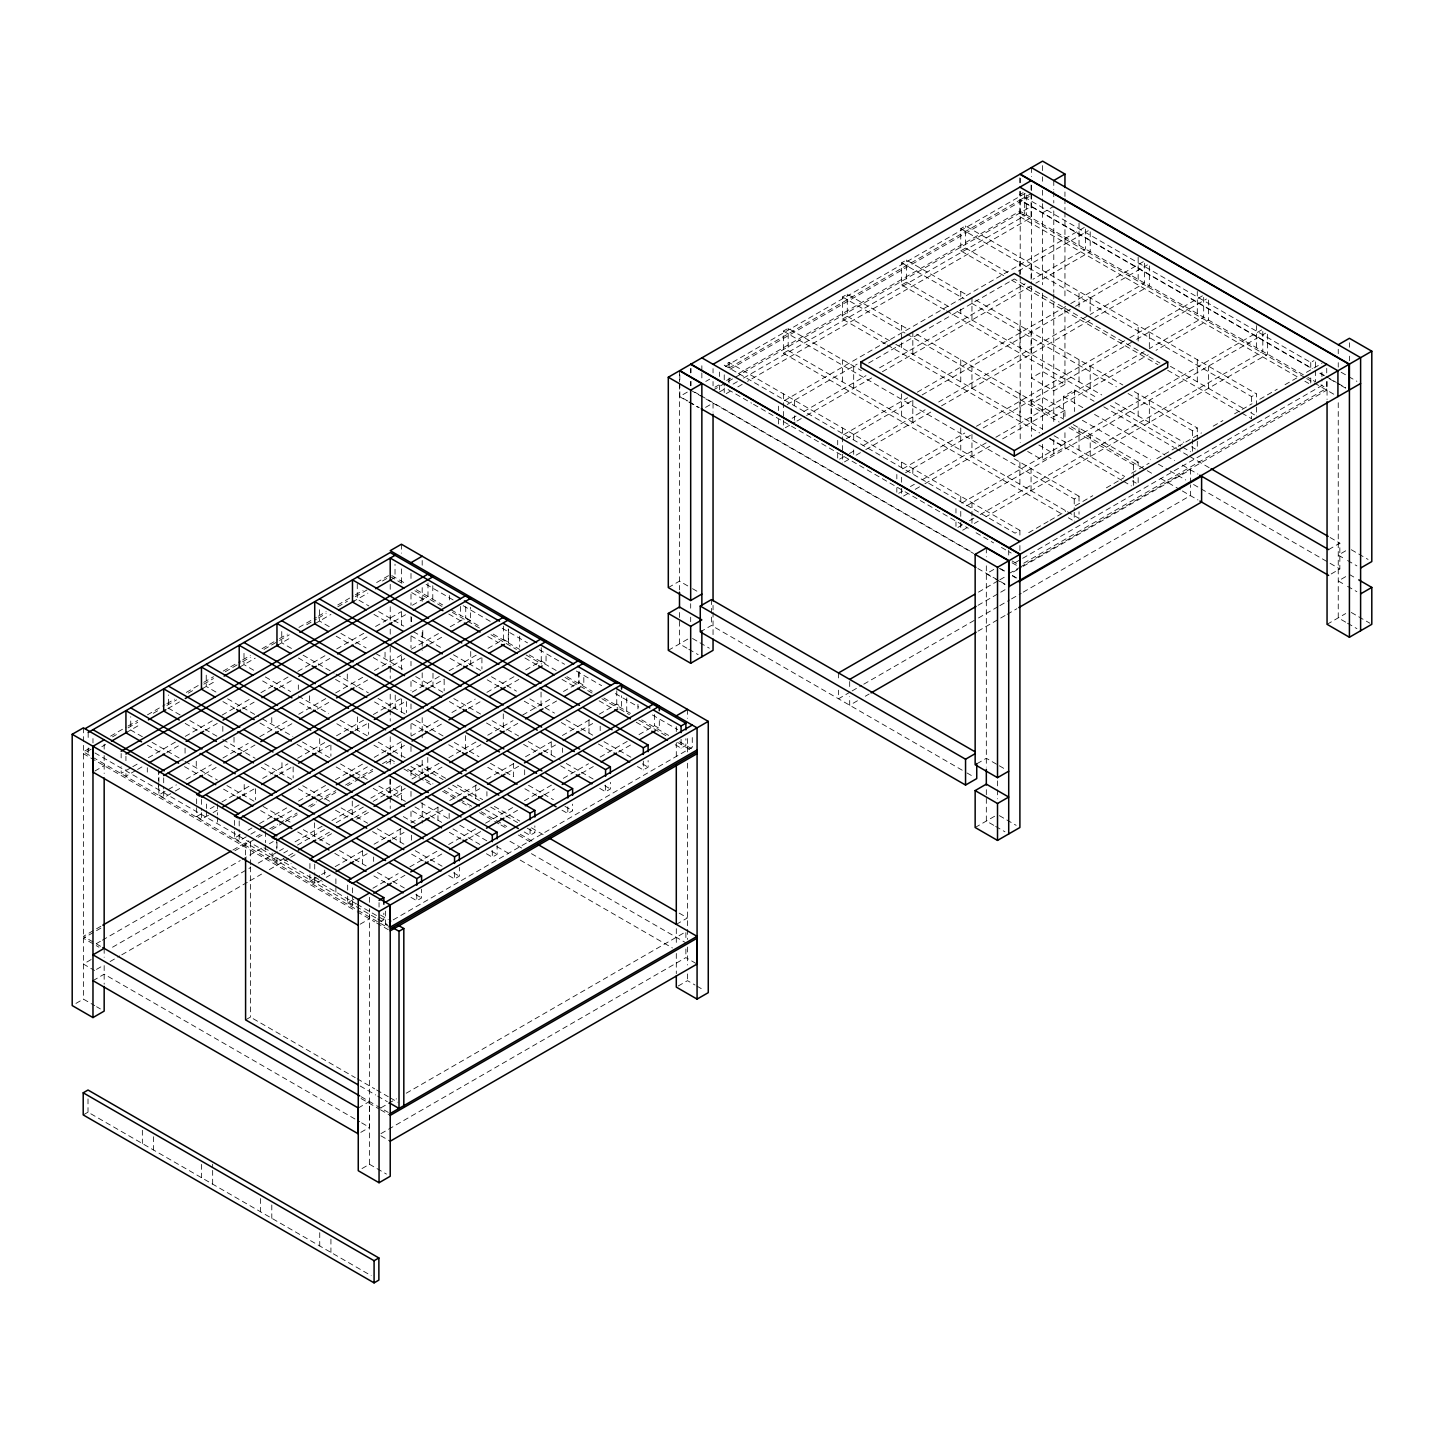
<?xml version="1.0" encoding="UTF-8"?>
<svg xmlns="http://www.w3.org/2000/svg" width="1444" height="1444" viewBox="0 0 1444 1444"><rect width="100%" height="100%" fill="white"/><g stroke="black" fill="none" stroke-linecap="round" stroke-linejoin="round"><path stroke-width="0.75" stroke-dasharray="5 3.75" d="M212.665 1184.134L212.665 1164.207M357.264 583.737L357.264 599.242L368.906 605.975M361.993 1168.575L369.447 1164.261L369.447 908.691M701.856 370.765L701.856 362.155M1060.564 513.27L783.37 353.238L783.37 331.091L788.171 328.329L861.364 370.585M783.37 353.238L788.171 350.477L788.171 328.329M842.502 381.848L842.502 359.7M885.443 343.889L842.502 319.106L842.502 296.959L847.285 294.179L909.088 329.864M842.502 319.106L847.285 316.326L847.285 294.179M853.693 388.292L853.693 366.162M901.634 415.98L901.634 393.833M901.634 347.697L901.634 325.55M944.575 309.756L901.634 284.955L901.634 262.808L906.417 260.046L968.22 295.731M901.634 284.955L906.417 282.194L906.417 260.046M912.825 422.442L912.825 400.295M912.825 354.159L912.825 332.012M960.765 450.113L960.765 427.965M960.765 381.848L960.765 359.7M1003.706 275.623L960.765 250.823L960.765 228.675L965.549 225.914L1256.406 393.833L1256.406 404.916M960.765 250.823L965.549 248.061L965.549 225.914M971.956 456.575L971.956 434.427M971.956 388.292L971.956 366.162M971.956 320.026L971.956 297.879M1019.897 484.263L1019.897 462.116M1019.897 415.98L1019.897 393.833M1019.897 347.697L1019.897 325.55M1019.897 274.992L1019.897 257.285M1297.091 376.722L1019.897 216.69L1019.897 191.456M1019.897 182.846L1019.897 174.237M1024.68 193.983L1024.68 213.911L1019.897 216.69M1031.07 490.707L1031.07 468.578M1031.07 422.442L1031.07 400.295M1031.07 354.159L1031.07 332.012M1031.07 279.233L1031.07 263.747M1031.07 184.994L1031.07 217.611L747.541 381.306M1079.029 450.113L1079.029 427.965M1079.029 381.848L1079.029 359.7M1079.029 306.922L1079.029 291.417M1079.029 245.281L1079.029 223.134M1085.419 229.036L1085.419 248.982L1032.983 279.252M1090.202 456.575L1090.202 434.427M1090.202 388.292L1090.202 366.162M1090.202 231.816L1090.202 251.743L1035.835 283.132M1138.161 415.98L1138.161 393.833M1138.161 341.055L1138.161 325.55M1138.161 279.432L1138.161 257.285M1144.551 263.187L1144.551 283.114L1090.166 314.503M1149.334 422.442L1149.334 400.295M1149.334 347.517L1149.334 332.012M1149.334 265.949L1149.334 285.876L1094.967 317.283M1197.293 381.848L1197.293 359.7M1197.293 313.565L1197.293 291.417M1203.682 297.32L1203.682 317.247L1149.298 348.654M1208.466 388.292L1208.466 366.162M1208.466 300.099L1208.466 320.026L1156.03 350.296M1256.406 347.697L1256.406 325.55M1262.814 331.47L1262.814 351.397L979.267 515.093M1267.597 334.232L1267.597 354.159L985.999 516.735M1315.538 361.902L1315.538 381.848L1307.867 377.407M1020.403 567.005L1326.729 390.151L1326.729 388.292L1320.899 384.934M1019.897 530.381L729.039 362.462L724.238 365.224L1015.096 533.161L1019.897 530.381L1019.897 537.042M1023.092 192.684L1019.897 194.543L1310.755 362.462L1313.95 360.621M725.267 366.487L1026.287 192.684L1026.287 214.831L742.739 378.527M687.272 392.118L679.492 396.595L686.947 400.909M705.773 381.433L709.672 379.176M729.184 367.913L1019.897 200.066L1312.036 368.743M1031.395 193.424L1020.204 199.886L1312.416 368.599M730.068 369.249L1029.139 196.583M89.221 748.461L83.391 751.837L378.581 922.265M110.574 736.133L126.115 727.162M128.047 726.043L137.758 720.43M147.469 714.834L164.959 704.744M166.89 703.625L174.67 699.131M186.312 692.398L201.853 683.445M203.785 682.308L213.495 676.713M223.206 671.099L240.697 661.009M242.628 659.89L250.408 655.414M262.05 648.681L277.591 639.71M279.54 638.591L287.302 634.096M298.944 627.382L316.435 617.292M318.366 616.155L326.145 611.678M337.788 604.946L353.329 595.975M355.278 594.856L363.04 590.379M376.631 582.528L390.223 574.676L404.717 583.051M714.997 387.173L718.877 384.934M726.639 380.458L730.538 378.202M738.299 373.725L1019.897 211.149L1305.954 376.306M91.153 749.183L83.391 753.678L355.802 910.947M112.524 736.855L116.404 734.617M128.047 727.884L137.758 722.289M153.299 713.318L159.129 709.943M166.89 705.466L176.601 699.853M188.261 693.138L194.092 689.763M203.785 684.167L213.495 678.554M225.156 671.821L240.697 662.85M242.628 661.731L250.408 657.255M263.999 649.403L277.591 641.551M279.54 640.432L289.251 634.818M306.724 624.729L316.435 619.133M318.366 618.014L326.145 613.519M337.788 606.805L347.499 601.191M355.278 596.697L366.92 589.982M382.461 581.011L388.292 577.654M713.047 390.151L1031.07 206.528M101.784 746.747L105.665 744.508M125.935 732.794L140.609 724.328M167.811 708.625L179.453 701.91M201.456 689.203L216.347 680.593M239.199 667.399L255.191 658.175M276.959 645.612L292.103 636.876M314.72 623.808L330.929 614.44M352.48 602.022L367.841 593.141M390.223 580.217L395.024 577.438L395.024 564.153M719.437 391.992L725.267 388.635M733.029 384.14L740.808 379.664M726.188 393.634L730.068 391.396M737.83 386.902L745.591 382.425M705.593 407.37L713.047 403.057L713.047 412.045M1042.586 212.81L1053.777 206.348L1053.777 292.41M94.835 771.06L104.167 765.663M130.844 767.793L121.152 773.406L121.152 766.764M132.794 766.674L138.624 763.316M148.335 757.703L175.518 741.999M185.229 736.404L212.412 720.7M222.123 715.087L251.256 698.282M260.967 692.669L288.15 676.965M297.861 671.37L325.062 655.666M336.705 648.952L363.888 633.248M375.548 626.515L400.8 611.949M412.442 605.216L427.984 596.246L427.984 582.961M135.646 770.554L125.935 776.168L125.935 769.526M137.595 769.435L143.407 766.078M166.728 752.613L178.37 745.898M205.553 730.195L217.214 723.462M242.466 708.896L254.108 702.163M279.36 687.597L292.952 679.745M318.203 665.161L329.846 658.446M355.098 643.862L368.689 636.01M393.941 621.443L405.583 614.711M784.399 400.62L1085.419 226.834M787.251 404.5L857.158 364.141M1018.363 271.093L1088.271 230.715M868.638 363.058L1014.302 278.963L1159.947 363.058M792.16 418.273L796.059 416.034M803.821 411.558L865.967 375.675M879.558 367.823L1025.204 283.728M785.301 427.767L795.012 422.171M796.962 421.052L804.723 416.558M806.673 415.439L872.699 377.317M882.41 371.722L1033.886 284.251M158.894 788.316L158.894 794.958L176.385 784.868M186.095 779.273L211.329 764.688M222.99 757.974L248.224 743.389M259.884 736.657L289.017 719.852M298.727 714.238L325.911 698.535M335.622 692.939L362.805 677.236M374.465 670.503L401.649 654.818M411.359 649.204L438.543 633.519M450.203 626.786L465.744 617.815L470.527 620.577L470.527 607.292M158.894 794.958L163.695 797.738L173.406 792.124M175.338 791.005L181.168 787.648M204.47 774.183L216.131 767.468M243.314 751.764L254.974 745.032M280.208 730.465L291.868 723.733M317.12 709.166L328.763 702.434M355.946 686.73L367.606 679.998M392.858 665.431L406.45 657.58M429.752 644.132L443.344 636.281M466.647 622.815L470.527 620.577M843.531 434.752L907.626 397.75M917.319 392.154L1068.813 304.702M1070.744 303.583L1144.551 260.967M846.383 438.651L912.409 400.529M922.12 394.916L1073.596 307.464M1075.545 306.345L1147.402 264.866M196.655 807.683L196.655 816.528L202.485 813.171M210.246 808.694L214.127 806.438M221.907 801.962L251.039 785.139M262.682 778.406L287.934 763.84M297.644 758.226L326.777 741.404M336.488 735.808L363.671 720.105M373.382 714.509L400.566 698.806M412.226 692.073L439.409 676.388M449.12 670.774L476.303 655.071M487.964 648.356L503.487 639.385L508.288 642.147L508.288 628.862M196.655 816.528L201.456 819.308L211.167 813.694M213.098 812.575L218.928 809.218M242.231 795.752L253.891 789.038M279.125 774.453L292.717 766.602M317.969 752.035L329.629 745.303M354.863 730.718L366.523 724.004M391.775 709.419L405.367 701.567M428.669 688.12L444.21 679.149M469.444 664.565L481.105 657.85M839.65 459.138L847.411 454.661M849.361 453.542L855.191 450.185M862.952 445.691L925.099 409.807M938.69 401.955L1088.235 315.622M844.433 461.918L848.332 459.679M856.093 455.185L863.855 450.708M865.804 449.589L931.831 411.468M941.542 405.854L1093.018 318.402M234.415 831.455L234.415 838.098L240.227 834.74M248.007 830.246L251.888 828.008M259.649 823.531L288.782 806.709M298.493 801.095L325.694 785.41M335.387 779.796L362.588 764.093M374.231 757.378L401.432 741.674M411.143 736.079L438.326 720.375M451.918 712.524L475.22 699.077M486.881 692.344L514.064 676.64M525.706 669.926L541.247 660.955L546.049 663.717L546.049 652.652M668.301 587.6L679.492 581.138L690.683 587.6M234.415 838.098L239.199 840.877L248.91 835.264M250.859 834.145L256.689 830.787M279.992 817.322L291.634 810.589M316.886 796.023L328.546 789.29M355.729 773.605L367.372 766.872M392.624 752.288L406.215 744.436M429.518 730.989L443.109 723.137M468.361 708.571L480.022 701.838M507.205 686.135L518.865 679.42M100.863 926.272L83.391 936.362L100.863 946.452M232.917 850.029L248.801 840.877M256.22 836.581L260.119 834.343M269.829 828.73L277.591 824.253M279.54 823.134L297.013 813.026M308.655 806.312L316.435 801.817M318.366 800.698L335.856 790.608M345.567 785.013L353.329 780.518M355.278 779.399L372.751 769.309M382.461 763.696L390.223 759.219L396.053 762.576M100.863 928.131L83.391 938.221L98.932 947.192M234.867 850.751L256.22 838.423M258.169 837.303L262.05 835.065M271.761 829.452L283.421 822.737M285.352 821.6L298.944 813.766M310.604 807.034L316.435 803.676M324.196 799.182L335.856 792.449M347.499 785.735L359.159 779.002M361.09 777.883L372.751 771.15M386.342 763.298L390.223 761.06L394.104 763.298M902.662 468.903L964.809 433.019M976.451 426.287L1127.944 338.835M1129.876 337.715L1203.682 295.118M905.514 472.784L971.541 434.662M983.202 427.929L1134.677 340.477M1136.609 339.358L1206.534 298.998M96.513 943.546L100.394 941.308M102.344 940.188L240.227 860.588M242.177 859.469L261.581 848.242M269.36 843.765L273.241 841.527M1064.95 384.429L1053.777 390.891L1031.395 377.967L1042.586 371.505L1064.95 384.429L1064.95 301.615M410.998 771.204L422.19 764.76L445.6 778.262M1063.362 417.948L1063.362 396.414L1074.553 389.97L1094.047 401.215M91.153 959.556L83.391 964.051L94.582 970.512M112.524 947.228L250.408 867.627M258.169 863.133L277.591 851.924M279.54 850.805L283.421 848.567M295.063 841.834L322.265 826.13M331.976 820.535L359.159 804.831M370.801 798.117L390.223 786.89L401.414 793.352L395.584 796.727M898.782 493.288L902.662 491.05M910.424 486.556L914.323 484.318M922.084 479.823L986.162 442.839M995.873 437.225L1147.366 349.773M272.158 853.025L272.158 859.667L276.057 857.429M283.818 852.935L287.699 850.697M297.41 845.101L324.593 829.397M336.253 822.665L363.437 806.979M373.148 801.366L400.349 785.662M411.991 778.948L439.175 763.244M448.885 757.631L476.087 741.945M487.729 735.213L512.981 720.646M522.692 715.033L551.825 698.21M563.467 691.477L579.008 682.525L583.809 685.286L583.809 674.204M903.565 496.05L907.464 493.812M915.225 489.317L922.987 484.841M924.936 483.722L990.963 445.6M1002.623 438.868L1148.269 354.773M272.158 859.667L276.959 862.429L286.67 856.833M288.62 855.714L294.432 852.339M317.752 838.892L329.394 832.159M354.646 817.593L366.289 810.86M393.49 795.157L405.132 788.442M430.384 773.858L442.026 767.125M469.228 751.44L480.87 744.707M506.122 730.141L517.764 723.408M544.966 707.704L556.608 700.99M96.513 969.393L102.344 966.018M110.105 961.542L119.816 955.928M121.765 954.809L247.989 881.923M249.938 880.804L261.581 874.089M269.36 869.595L288.782 858.386M290.713 857.267L296.543 853.909M319.846 840.444L331.506 833.711M356.74 819.145L368.4 812.412M1064.95 410.258L1053.777 416.72L1031.395 403.797L1042.586 397.353L1064.95 410.258L1064.95 416.774M92.976 980.656L104.167 974.195L359.7 1121.735M668.301 650.341L690.683 637.418M700.268 631.894L711.459 625.433L965.043 771.836M75.936 1003.418L83.391 999.104L94.726 1005.656M961.794 503.035L1262.814 329.25M309.918 874.595L309.918 881.237L319.629 875.624M321.579 874.504L325.46 872.266M335.17 866.653L362.354 850.967M374.014 844.235L401.197 828.531M410.908 822.936L438.092 807.232M449.752 800.499L476.935 784.814M486.646 779.2L513.829 763.515M525.49 756.782L550.742 742.198M562.384 735.483L589.567 719.78M599.278 714.166L616.768 704.076L621.552 706.856L621.552 695.773M1027.677 451.467L1042.586 460.094L1064.95 447.171L1064.95 429.807M966.596 505.797L1265.666 333.131M309.918 881.237L314.72 883.999L324.431 878.403M326.362 877.284L330.261 875.028M355.495 860.462L367.155 853.729M392.389 839.163L404.049 832.43M431.233 816.726L442.893 810.012M468.145 795.427L479.787 788.695M506.97 773.009L518.631 766.277M543.883 751.692L555.525 744.978M580.777 730.393L594.368 722.542M957.913 527.421L961.794 525.183M969.556 520.688L977.335 516.212M962.697 530.201L966.596 527.944M974.357 523.468L978.238 521.23M347.679 896.164L347.679 902.807L355.441 898.312M372.931 888.222L398.165 873.656M409.825 866.923L438.958 850.101M448.669 844.505L475.852 828.802M485.563 823.188L514.696 806.384M524.407 800.77L551.59 785.067M563.25 778.352L588.484 763.768M600.144 757.053L627.328 741.35M638.988 734.617L654.511 725.646L659.312 728.426L659.312 717.343M347.679 902.807L352.48 905.568L356.361 903.33M393.255 882.031L404.916 875.299M430.15 860.714L441.81 854M468.993 838.296L480.653 831.563M505.887 816.997L517.548 810.264M544.731 794.579L554.442 788.966M581.625 773.262L593.285 766.547M618.537 751.963L632.129 744.111M783.37 331.091L1074.228 499.01L1079.029 496.249L1079.029 502.891M1068.939 427.695L1133.36 464.878L1138.161 462.116L1138.161 468.758M1128.071 393.544L1192.491 430.745L1197.293 427.965L1197.293 439.048M960.765 228.675L1251.623 396.595L1256.406 393.833M1028.688 532.692L1048.109 521.483M1050.059 520.363L1065.582 511.393M1075.293 505.779L1092.783 495.689M1106.375 487.837L1123.847 477.747M1131.627 473.271L1149.099 463.181M1156.861 458.687L1176.282 447.478M1178.232 446.358L1201.534 432.893M1213.177 426.179L1222.888 420.565M1234.548 413.832L1252.02 403.742M1259.8 399.266L1277.272 389.176M1285.034 384.682L1296.694 377.967M1306.405 372.353L1321.946 363.383M360.134 924.214L369.447 918.835L369.447 910.225M380.638 921.597L383.833 919.756L383.833 913.113M410.944 897.356L416.793 900.731L421.594 897.951L421.594 889.107M448.705 875.551L454.553 878.927L459.354 876.165L459.354 867.303M486.447 853.747L492.314 857.14L497.097 854.361L497.097 845.498M524.208 831.961L530.056 835.336L534.858 832.574L534.858 825.914M561.969 810.156L567.817 813.532L572.618 810.77L572.618 804.127M599.711 788.352L605.577 791.745L610.379 788.966L610.379 782.323M637.472 766.565L643.338 769.941L648.121 767.179L648.121 760.537M675.232 744.761L681.081 748.136L685.882 745.375L685.882 738.732M993.797 569.441L986.324 573.755L993.797 578.069M385.44 911.092L385.44 924.377L391.252 921.001M393.201 919.882L692.272 747.216L692.272 733.931M1015.096 562.691L1321.946 385.53L1321.946 378.888M1023.778 563.214L1326.729 388.292M1008.706 573.755L1019.897 567.293M978.49 592.13L997.93 580.903M999.88 579.784L1005.71 576.409M1013.489 571.914L1021.269 567.438M1023.2 566.301L1190.416 469.769L1190.416 482.693M245.588 1019.879L250.39 1017.099L355.26 1077.657M83.21 1114.93L88.012 1112.169L371.198 1275.666M978.003 605.325L1005.223 589.603M850.173 692.055L838.513 698.788L838.513 690.178M852.122 690.918L861.833 685.304M863.783 684.185L976.541 619.079M978.49 617.96L997.93 606.733M999.88 605.614L1009.591 600M1011.54 598.881L1021.269 593.267M1023.2 592.148L1190.416 495.617L1190.416 484.841M857.465 700.755L849.686 705.232L849.686 696.622M865.245 696.261L869.126 694.022M978.003 631.154L1005.223 615.433M1007.172 614.314L1016.901 608.7M358.256 1107.981L369.447 1101.519L369.447 1127.367L360.134 1132.746M676.297 924.377L687.488 917.915L677.723 912.283M1328.642 549.586L1339.833 543.124L1339.833 568.954L1330.52 574.351M380.981 1107.783L396.522 1098.812M406.233 1093.216L685.882 931.759L685.882 940.369M977.01 763.677L986.324 758.299L997.515 764.76M1345.7 550.814L1338.245 555.128L1345.7 559.424M380.981 1133.63L685.882 957.589L697.073 964.051M1345.7 576.643L1338.245 580.957L1345.7 585.253M678.157 986.035L687.488 980.656L695.033 985.025M975.151 827.502L997.515 814.578M1327.054 624.313L1345.7 613.556M1341.133 372.245L1356.891 381.342M1320.213 373.093L1324.094 375.332M1326.043 376.469L1336.368 382.425M1337.74 383.22L1345.7 387.804M1319.834 373.256L1327.65 377.75M1329.599 378.888L1339.346 384.519M1341.295 385.638L1349.111 390.151M1019.897 212.99L1305.376 377.805M1306.694 378.581L1337.92 396.595M1304.889 381.234L1308.805 383.472M965.549 248.061L1008.255 272.699M1170.434 366.343L1242.995 408.237M1250.666 412.659L1254.493 414.879M1011.522 280.118L1157.926 364.646M1167.673 370.278L1239.909 411.991M1241.858 413.11L1251.623 418.742L1251.623 412.1M975.783 300.099L1122.818 384.97M1134.316 391.613L1197.293 427.965M901.634 262.808L964.105 298.872M971.902 303.384L1116.356 386.793M906.417 282.194L949.123 306.832M956.885 311.326L1101.718 394.934M1115.147 402.695L1183.863 442.369M1191.535 446.792L1195.361 449.012M946.524 310.875L1096.844 397.66M1110.508 405.547L1180.777 446.124M1182.726 447.243L1190.542 451.755M1103.812 406.847L1174.026 447.405M1175.976 448.524L1187.69 455.275M1189.639 456.412L1209.151 467.675M1330.086 537.493L1339.833 543.124M1351.295 549.731L1356.891 552.962M1358.75 554.045L1368.064 559.424M1063.362 396.414L1082.874 407.677M1094.57 414.446L1164.803 454.986M1166.752 456.105L1174.55 460.618M1182.347 465.112L1197.96 474.137M1347.559 560.507L1356.891 565.886M1082.35 420.294L1150.615 459.715M1158.431 464.228L1168.178 469.86M1170.127 470.979L1185.741 479.986M1193.538 484.498L1328.137 562.203M1330.086 563.322L1339.833 568.954M1349.418 574.495L1356.891 578.809M916.651 334.232L1063.686 419.121M1073.271 424.644L1138.161 462.116M1071.159 426.756L1145.291 469.553M1147.24 470.69L1153.088 474.065M1160.886 478.56L1180.398 489.823M1182.347 490.96L1197.96 499.967M1347.559 586.336L1356.891 591.715M842.502 296.959L904.973 333.022M906.922 334.142L1059.174 422.045M847.285 316.326L893.872 343.221M895.803 344.34L1042.586 429.085M1054.084 435.727L1124.732 476.502M1132.403 480.942L1136.229 483.144M1050.041 438.561L1064.95 447.171M1351.295 612.473L1356.891 615.704M1358.75 616.787L1369.941 623.248M887.392 345.026L1039.662 432.929M1049.427 438.561L1121.645 480.256M1123.594 481.393L1131.41 485.906M1038.85 445.023L1053.777 453.633L1053.777 436.25M1345.7 622.165L1338.245 617.87L1338.245 399.808M1347.559 623.248L1356.891 628.627M1014.139 458.795L1079.029 496.249M788.171 350.477L1065.6 510.653M1067.513 511.754L1079.029 518.396L1079.029 511.754M1068.38 517.782L1072.278 520.039M728.137 389.627L751.566 403.147M753.515 404.284L968.256 528.251M976.054 532.764L993.616 542.908M1001.432 547.42L1011.197 553.052M1012.118 560.976L1019.897 565.452M1012.082 562.799L1017.948 566.174M694.889 392.208L698.788 394.465M700.737 395.584L973.455 553.034M1000.728 568.792L1004.627 571.03M1012.424 575.524L1016.323 577.781M690.683 390.151L973.581 553.485M999.374 568.376L1004.97 571.607M1012.443 575.903L1016.161 578.069M687.597 400.909L679.817 396.414L679.817 383.508M689.546 402.046L699.293 407.659M977.859 568.503L1005.132 584.242M688.806 401.992L698.138 407.37M995.656 579.134L1004.97 584.513M692.542 588.683L698.138 591.896M999.374 765.825L1004.97 769.056M966.993 772.955L972.841 776.349M692.542 638.501L698.138 641.732M699.997 642.815L709.329 648.194M999.374 815.661L1004.97 818.874M1006.847 819.957L1016.161 825.336M686.947 648.194L679.492 643.88L679.492 611.317M688.806 649.258L698.138 654.655M993.797 825.336L986.324 821.04L986.324 788.478M995.656 826.419L1004.97 831.798M426.088 584.315L453.398 600.072M463.163 605.704L490.473 621.48M502.169 628.23L527.529 642.869M539.226 649.638L564.586 664.276M576.3 671.027L601.643 685.665M615.306 693.553L638.717 707.073M652.363 714.961L677.723 729.599M416.377 589.766L442.658 604.946M451.232 609.891L479.715 626.353M493.144 634.096L519.678 649.421M529.262 654.944L556.12 670.449M566.951 676.713L592.239 691.297M603.845 698.012L630.486 713.39M641.768 719.906L668.626 735.411M679.582 741.747L693.192 749.58M390.223 576.517L401.883 583.25M414.897 590.777L442.658 606.805M452.369 612.4L479.57 628.104M490.978 634.692L516.465 649.403M526.085 654.962L541.699 663.987M565.019 677.435L592.419 693.264M601.913 698.734L617.779 707.903M619.729 709.022L629.476 714.654M638.808 720.033L667.94 736.855M677.651 742.469L691.243 750.32M411.702 592.618L425.366 600.505M448.795 614.025L460.51 620.794M487.837 636.569L497.584 642.201M524.93 657.977L536.626 664.745M562.005 679.384L573.719 686.153M599.098 700.809L612.761 708.697M636.19 722.217L649.854 730.104M378.617 611.57L403.833 626.136M413.471 631.696L441.972 648.139M453.47 654.782L481.917 671.207M491.502 676.749L516.447 691.134M529.858 698.896L554.478 713.101M565.976 719.744L592.726 735.177M604.025 741.711L630.866 757.197M642.381 763.858L648.121 767.179M373.942 614.404L385.656 621.173M411.035 635.829L424.698 643.717M450.077 658.356L461.791 665.124M487.169 679.781L500.833 687.669M524.262 701.188L537.926 709.076M561.337 722.596L575.001 730.502M598.43 744.021L612.094 751.909M329.214 626.642L319.503 621.046L319.503 607.762M340.856 633.374L366.09 647.941M375.711 653.482L404.212 669.944M415.71 676.586L444.156 693.012M453.759 698.553L480.599 714.04M492.115 720.7L518.631 736.007M528.233 741.548L560.561 760.212M566.265 763.497L593.105 779.002M604.621 785.644L610.379 788.966M336.181 636.208L349.845 644.096M373.274 657.616L386.938 665.503M412.316 680.16L424.031 686.929M449.409 701.567L461.123 708.336M486.502 722.993L498.216 729.743M523.594 744.4L537.258 752.288M560.687 765.807L574.351 773.713M291.453 648.446L281.76 642.833L281.76 629.548M303.096 655.161L334.16 673.084M336.091 674.204L368.382 692.849M377.967 698.391L406.414 714.816M415.998 720.339L444.77 736.945M454.355 742.487L478.957 756.692M490.473 763.334L513.486 776.637L513.486 763.334M528.504 785.301L553.431 799.687M564.947 806.33L572.618 810.77M298.439 658.013L310.153 664.763M335.531 679.42L349.195 687.308M374.556 701.964L386.27 708.715M411.648 723.372L423.363 730.141M448.741 744.779L460.455 751.548M487.783 767.324L499.498 774.092M524.876 788.749L536.59 795.5M457.297 785.031L482.657 799.669M494.371 806.42L519.732 821.058M531.428 827.827L543.124 834.578M253.711 670.233L244 664.637L244 651.352M265.353 676.965L290.569 691.532M298.33 696.008L328.709 713.535M340.206 720.177L368.653 736.602M378.238 742.144L405.096 757.649M416.594 764.291L443.127 779.598M452.712 785.139L479.462 800.572M490.743 807.106L517.602 822.593M527.186 828.134L534.858 832.574M262.627 680.936L272.393 686.568M299.72 702.344L311.435 709.112M336.813 723.751L348.527 730.52M373.906 745.176L385.602 751.927M422.695 773.352L410.98 766.583L410.998 777.901M448.073 787.991L461.737 795.897M485.166 809.416L498.83 817.304M407.713 769.309L423.236 778.28M425.186 779.399L432.947 783.875M444.156 790.355L457.82 798.243M459.77 799.362L471.791 806.312M481.231 811.763L506.754 826.491M520.237 834.271L531.988 841.058M403.815 768.912L432.947 785.735M442.658 791.33L460.149 801.42M462.08 802.539L469.86 807.034M479.57 812.629L498.974 823.856M500.924 824.975L506.754 828.333M518.396 835.065L530.056 841.798M509.967 841.274L521.681 848.025M531.428 853.657L685.521 942.625M420.764 802.683L450.023 819.578M459.77 825.192L487.079 840.968M496.826 846.599L508.541 853.35M520.237 860.119L672.399 947.95M215.95 692.037L206.239 686.442L206.239 673.157M227.592 698.77L258.638 716.693M262.447 718.877L292.861 736.44M302.446 741.981L330.893 758.407M340.495 763.948L367.336 779.435M378.833 786.077L405.367 801.402M414.951 806.943L441.702 822.376M453.001 828.892L479.841 844.397M491.357 851.039L497.097 854.361M222.917 701.603L234.632 708.372M260.01 723.011L273.674 730.899M297.103 744.436L310.767 752.324M336.145 766.963L347.86 773.731M373.238 788.388L384.952 795.139M412.28 810.932L423.995 817.683M449.355 832.34L461.069 839.09M403.309 816.582L418.417 825.318M696.929 986.108L704.473 990.476M180.139 714.961L168.479 708.228L168.479 694.943M189.832 720.556L216.997 736.241M222.827 739.599L255.101 758.244M264.703 763.786L293.15 780.211M302.735 785.735L329.575 801.239M341.091 807.882L367.606 823.206M377.209 828.73L403.941 844.18M415.24 850.697L442.081 866.201M453.596 872.844L459.354 876.165M185.157 723.408L198.839 731.296M224.199 745.934L235.913 752.703M261.292 767.36L273.006 774.11M298.385 788.767L310.099 795.536M335.477 810.174L349.141 818.062M372.57 831.6L386.234 839.487M411.612 854.144L423.327 860.895M142.378 736.747L130.736 730.032L130.736 716.747M152.071 742.36L183.135 760.284M185.067 761.403L217.358 780.049M226.943 785.572L255.389 801.998M263.061 806.438L291.814 823.044M303.33 829.686L329.864 844.993M339.448 850.534L366.198 865.967M377.48 872.501L404.338 887.988M415.836 894.63L421.594 897.951M147.414 745.194L161.078 753.082M184.507 766.62L198.171 774.507M223.549 789.146L235.246 795.915M260.624 810.571L272.338 817.322M297.717 831.979L311.381 839.866M334.809 853.386L348.473 861.274M373.852 875.93L385.566 882.699M263.981 847.79L269.811 851.166M283.403 858.999L291.183 863.494M314.485 876.941L322.247 881.436M380.512 915.063L388.274 919.557M94.925 752.956L355.062 903.15M356.993 904.251L383.833 919.756M375.711 917.842L245.588 842.718L245.588 858.404M377.66 918.962L387.371 924.557M385.44 924.377L390.223 927.138M380.512 923.384L388.292 927.86M357.209 911.778L374.7 921.868M376.631 922.987L388.292 929.701M357.209 1078.776L374.682 1088.866M376.631 1089.985L388.274 1096.718M390.223 1097.837L397.984 1102.313M360.17 1086.014L375.711 1094.985M377.66 1096.122L387.371 1101.718M361.09 1096.7L374.7 1104.552M376.631 1105.671L388.292 1112.403M361.09 1098.541L378.581 1108.631M380.512 1109.768L390.223 1115.364M361.65 1122.854L369.447 1127.367M380.909 1135.814L390.223 1141.211M96.604 1006.739L100.394 1008.923M369.447 1164.261L375.115 1167.546M377.01 1168.629L386.45 1174.08M1349.418 342.769L1349.418 347.246M1349.418 356.199L1349.418 360.675M1338.245 349.231L1338.245 353.708M1338.245 362.661L1338.245 367.137M1327.054 381.541L1327.054 399.519M1326.729 368.364L1326.729 372.913M1326.729 381.541L1326.729 390.151M1321.946 372.245L1321.946 376.667M1310.755 362.462L1310.755 369.104M1310.755 377.967L1310.755 384.609M1256.406 407.118L1256.406 415.98M1251.623 396.595L1251.623 403.237M1197.293 441.268L1197.293 450.113M1192.491 430.745L1192.491 444.03M1192.491 446.25L1192.491 452.893M1138.161 477.621L1138.161 484.263M1133.36 464.878L1133.36 478.163M1133.36 480.383L1133.36 487.025M1090.202 297.879L1090.202 311.164M1074.553 389.97L1074.553 411.486M1074.228 499.01L1074.228 510.093M1074.228 512.313L1074.228 521.158M1064.95 191.962L1064.95 196.438M1064.95 198.676L1064.95 209.867M1064.95 212.106L1064.95 299.377M1053.777 180.518L1053.777 189.471M1053.777 191.709L1053.777 202.9M1053.777 294.016L1053.777 424.41M1042.586 165.609L1042.586 174.562M1042.586 176.8L1042.586 181.276M1042.586 190.229L1042.586 201.42M1042.586 203.658L1042.586 284.739M1042.586 293.186L1042.586 434.247M1042.586 444.355L1042.586 460.094M1031.395 167.594L1031.395 176.547M1031.395 185.5L1031.395 283.963M1031.395 286.201L1031.395 436.377M1020.204 178.352L1020.204 182.666M1020.204 191.276L1020.204 274.071M1020.204 276.327L1020.204 442.676M1019.897 545.525L1019.897 552.529M1008.706 550.074L1008.706 556.536M997.515 780.861L997.515 787.594M997.515 789.85L997.515 798.839M986.324 547.926L986.324 556.879M986.324 565.831L986.324 767.089M971.956 502.711L971.956 515.995M971.956 518.216L971.956 524.858M960.765 291.417L960.765 300.28M960.765 309.142L960.765 313.565M960.765 496.249L960.765 502.891M960.765 511.375L960.765 520.237M960.765 522.457L960.765 529.1M955.964 508.613L955.964 513.035M955.964 521.898L955.964 526.338M912.825 468.578L912.825 475.22M901.634 462.116L901.634 468.758M901.634 477.242L901.634 486.105M901.634 488.325L901.634 497.169M896.832 474.48L896.832 478.903M896.832 487.765L896.832 492.187M853.693 434.427L853.693 441.07M853.693 449.932L853.693 454.355M849.686 681.55L849.686 688.012M842.502 427.965L842.502 434.608M842.502 436.828L842.502 451.954M842.502 454.174L842.502 463.037M838.513 672.94L838.513 681.55M837.701 440.33L837.701 444.77M837.701 453.633L837.701 458.055M794.561 400.295L794.561 406.937M794.561 415.8L794.561 420.222M783.37 393.833L783.37 400.475M783.37 402.695L783.37 417.821M783.37 420.042L783.37 428.904M778.569 406.197L778.569 410.619M778.569 419.482L778.569 423.922M729.039 362.462L729.039 369.104M729.039 377.967L729.039 384.609M724.238 374.826L724.238 385.891M724.238 388.111L724.238 392.551M719.437 372.065L719.437 376.487M719.437 385.349L719.437 389.772M713.047 368.617L713.047 372.913M713.047 381.541L713.047 385.837M713.047 605.379L713.047 609.873M713.047 612.13L713.047 636.858M711.459 599.585L711.459 625.433M701.856 372.913L701.856 379.375M690.99 368.437L690.99 372.732M690.99 381.342L690.99 385.656M690.683 368.617L690.683 372.913M690.683 381.541L690.683 385.837M690.683 603.7L690.683 608.195M690.683 617.184L690.683 621.696M687.488 709.383L687.488 718.354M687.488 738.534L687.488 751.981M687.488 763.19L687.488 939.448M687.488 947.029L687.488 964.971M687.488 973.924L687.488 980.656M685.882 948.979L685.882 957.589M681.081 739.292L681.081 748.136M679.817 374.88L679.817 381.342M679.492 370.765L679.492 381.956M679.492 384.194L679.492 589.928M676.297 726.603L676.297 731.548M676.297 742.757L676.297 758.443M676.297 928.673L676.297 944.52M676.297 953.491L676.297 973.671M654.511 714.581L654.511 725.646M643.338 761.078L643.338 769.941M637.941 704.401L637.941 708.842M626.75 697.939L626.75 711.242M616.768 690.792L616.768 704.076M605.577 785.103L605.577 791.745M600.181 726.206L600.181 730.628M588.99 719.744L588.99 733.029M579.008 671.442L579.008 682.525M578.809 672.489L578.809 683.553M567.817 806.889L567.817 813.532M562.42 748.01L562.42 752.432M551.247 741.548L551.247 754.833M541.247 647.67L541.247 660.955M541.049 692.073L541.049 705.358M530.056 828.694L530.056 835.336M524.677 769.796L524.677 776.439M519.678 636.136L519.678 647.201M508.487 629.674L508.487 642.959M503.487 626.1L503.487 639.385M503.288 713.859L503.288 727.144M492.314 850.48L492.314 857.14M486.917 791.601L486.917 796.023M481.917 657.923L481.917 669.005M475.726 785.139L475.726 798.424M470.726 651.461L470.726 664.763M465.744 606.733L465.744 617.815M465.546 735.664L465.546 748.949M460.546 606.426L460.546 615.27M454.553 872.284L454.553 878.927M449.355 595.524L449.355 599.964M449.156 813.405L449.156 820.048M444.156 679.727L444.156 690.792M437.965 806.943L437.965 820.228M432.983 673.265L432.983 686.55M432.785 585.722L432.785 599.007M427.785 757.468L427.785 770.753M422.785 630.432L422.785 637.075M422.19 560.525L422.19 565.2M422.19 587.618L422.19 605.541M422.19 632.454L422.19 650.378M422.19 672.796L422.19 688.499M422.19 717.65L422.19 737.812M422.19 760.23L422.19 773.695M422.19 802.828L422.19 823.008M416.793 894.089L416.793 900.731M411.594 617.328L411.594 621.75M411.396 835.192L411.396 841.834M410.998 573.448L410.998 582.058M410.998 594.062L410.998 605.271M410.998 616.498L410.998 625.451M410.998 636.66L410.998 647.869M410.998 661.334L410.998 665.81M410.998 681.496L410.998 690.467M410.998 703.932L410.998 710.647M410.998 724.094L410.998 735.303M410.998 746.512L410.998 753.245M410.998 791.348L410.998 798.081M410.998 811.528L410.998 820.499M406.414 701.531L406.414 712.596M401.414 544.226L401.414 553.196M401.414 568.882L401.414 582.347M401.414 611.48L401.414 627.183M401.414 656.316L401.414 669.781M401.414 698.914L401.414 712.379M401.414 743.75L401.414 757.216M401.414 786.348L401.414 802.052M400.223 828.73L400.223 842.014M395.223 695.069L395.223 708.354M390.223 584.315L390.223 591.047M390.223 606.733L390.223 620.18M390.223 629.151L390.223 635.883M390.223 647.092L390.223 665.034M390.223 667.272L390.223 678.481M390.223 694.167L390.223 707.614M390.223 709.87L390.223 721.079M390.223 736.765L390.223 750.212M390.223 759.183L390.223 765.916M390.223 779.363L390.223 795.048M390.223 797.305L390.223 808.514M390.024 779.255L390.024 792.539M385.043 652.237L385.043 658.879M379.05 902.59L379.05 907.031M373.653 856.996L373.653 861.418M369.447 897.302L369.447 906.453M368.653 723.318L368.653 734.4M362.462 850.534L362.462 863.819M357.462 716.856L357.462 730.141M352.48 887.861L352.48 898.926M352.48 901.146L352.48 905.568M352.264 801.059L352.264 814.344M347.679 885.082L347.679 893.944M347.282 674.023L347.282 680.666M335.892 878.782L335.892 892.085M330.893 745.122L330.893 756.187M330.929 1239.132L330.929 1252.417M324.701 870.118L324.701 874.541M319.702 738.66L319.702 751.945M319.738 1232.671L319.738 1245.955M314.72 864.072L314.72 875.154M314.72 877.356L314.72 883.999M314.521 822.845L314.521 836.148M309.918 863.512L309.918 872.375M309.521 695.827L309.521 702.47M298.33 684.943L298.33 689.366M293.15 766.908L293.15 777.991M281.959 762.667L281.959 773.749M276.959 842.502L276.959 849.144M276.959 858.007L276.959 862.429M276.761 838.007L276.761 849.09M271.761 717.632L271.761 724.274M271.797 1204.982L271.797 1218.285M265.57 831.545L265.57 842.628M265.57 844.83L265.57 851.473M260.606 1198.538L260.606 1211.823M255.389 788.713L255.389 799.796M250.39 842.195L250.39 864.613M250.39 866.851L250.39 1017.099M244.198 784.471L244.198 795.536M239.199 820.932L239.199 832.015M239.199 834.235L239.199 840.877M234.415 820.391L234.415 829.235M234.018 737.216L234.018 746.061M222.827 726.314L222.827 732.956M217.629 803.875L217.629 814.939M217.629 817.16L217.629 823.802M206.438 804.055L206.438 808.478M206.438 810.698L206.438 817.34M201.474 1164.387L201.474 1177.672M201.456 799.38L201.456 810.445M201.456 812.665L201.456 819.308M196.655 798.821L196.655 805.463M196.258 761.223L196.258 767.865M185.067 748.118L185.067 754.761M163.695 777.811L163.695 788.875M163.695 791.095L163.695 797.738M158.894 777.251L158.894 786.114M158.497 769.724L158.497 780.807M158.497 783.009L158.497 789.669M153.533 1136.717L153.533 1150.002M147.306 767.703L147.306 772.125M142.342 1130.255L142.342 1143.54M125.935 756.241L125.935 760.663M121.152 753.461L121.152 757.901M104.167 744.147L104.167 753.281M104.167 755.537L104.167 773.461M104.167 948.365L104.167 957.3M104.167 965.585L104.167 984.212M92.976 738.552L92.976 742.974M88.174 732.451L88.174 739.093M88.174 747.956L88.174 754.598M88.012 1098.884L88.012 1112.169M83.391 727.848L83.391 999.104"/><path stroke-width="1.5" d="M83.21 1092.801L83.21 1114.93L374.086 1282.868L378.87 1280.088L378.87 1257.959L88.012 1090.021L83.21 1092.801L374.086 1260.72L378.87 1257.959M104.167 739.833L92.976 746.295L92.976 772.125L358.256 925.297M374.086 1282.868L374.086 1260.72M104.167 986.451L104.167 1011.107L92.976 1017.569L72.2 1005.566L72.2 734.292L83.391 727.848L390.223 904.991L390.223 927.138L697.073 749.977M697.073 999.104L697.073 727.848L390.223 550.687L401.414 544.226L708.264 721.386L708.264 992.66L697.073 999.104L676.297 987.118L676.297 975.909M1337.92 396.595L1337.92 370.765L1019.897 187.16M1349.111 364.303L1009.031 560.651L679.817 370.585L1019.897 174.237L1349.111 364.303L1349.111 390.151L1008.706 586.679M701.856 594.062L690.683 600.524L668.301 587.6L668.301 377.227L679.492 370.765L701.856 383.689L701.856 605.09M713.047 364.303L1031.07 180.699M85.322 728.57L390.223 552.529L617.166 683.553M88.174 732.451L395.024 555.308M668.301 377.227L690.683 390.151L701.856 383.689M1053.777 180.518L1064.95 174.056L1064.95 187.485M410.998 562.691L422.19 556.229M111.477 741.151L127.018 732.18M148.389 719.834L165.861 709.744M185.283 698.535L202.756 688.445M224.127 676.117L239.668 667.146M262.97 653.681L278.493 644.728M299.865 632.382L315.406 623.411M338.708 609.964L354.231 600.993M375.602 588.665L391.143 579.694M121.152 751.259L427.984 574.098L432.785 576.878L125.935 754.021M149.237 762.721L164.778 753.75M186.132 741.404L203.622 731.314M223.044 720.105L240.516 710.015M261.887 697.687L277.41 688.716M298.782 676.37L316.254 666.28M337.625 653.952L353.148 644.981M376.451 631.533L391.992 622.563M413.363 610.234L428.886 601.264M860.877 362.011L1014.302 273.421L1167.727 362.011L1167.727 367.534L1014.302 456.123L860.877 367.534L860.877 362.011L1014.302 450.582L1167.727 362.011M158.894 772.829L465.744 595.668L470.527 598.43L163.695 775.59M186.998 784.272L202.539 775.302M223.892 762.973L241.383 752.884M260.786 741.674L278.277 731.585M299.63 719.256L315.171 710.286M336.542 697.939L354.015 687.849M375.368 675.521L390.909 666.55M414.211 653.103L427.803 645.251M451.106 631.786L466.647 622.815M201.456 797.16L508.288 619.999L503.487 617.238L196.655 794.399L199.85 796.24M222.809 806.961L240.282 796.871M261.653 784.543L277.194 775.572M298.547 763.244L316.037 753.154M337.391 740.808L352.932 731.855M374.285 719.509L389.826 710.538M413.128 697.091L428.669 688.12M451.972 674.673L467.513 665.702M488.866 653.356L504.407 644.385M239.199 818.73L546.049 641.569L541.247 638.808L234.415 815.95L237.61 817.809M260.57 828.531L278.042 818.441M299.413 806.113L314.936 797.142M336.308 784.814L353.78 774.724M375.151 762.378L390.674 753.407M412.045 741.079L427.586 732.108M448.94 719.78L466.43 709.69M489.733 696.225L505.256 687.254M526.627 674.926L542.168 665.955M102.813 925.153L230.986 851.148M668.301 613.429L679.492 606.967L701.856 619.891L690.683 626.353L668.301 613.429L668.301 650.341L690.683 663.265L713.047 650.341L713.047 639.096M276.959 840.3L583.809 663.139L579.008 660.377L272.158 837.52L275.371 839.361M976.74 763.515L976.74 778.587L965.549 785.049L700.268 631.894L700.268 606.047L711.459 599.585L974.79 751.638M298.33 850.101L315.803 840.011M337.156 827.683L352.697 818.712M374.068 806.384L391.541 796.294M412.912 783.948L428.435 774.977M449.806 762.649L467.278 752.559M486.7 741.35L504.173 731.26M525.544 718.913L543.016 708.823M564.387 696.495L579.91 687.524M314.72 861.851L621.552 684.709L621.552 689.131M336.073 871.671L353.563 861.581M374.917 849.252L390.458 840.282M411.811 827.935L429.301 817.846M450.654 805.517L466.195 796.547M487.549 784.218L505.039 774.128M524.461 762.919L541.933 752.829M563.304 740.483L578.827 731.512M602.13 718.065L617.671 709.094M659.312 706.278L352.48 883.421L347.679 880.659L654.511 703.499L659.312 706.278L659.312 710.701M369.447 893.006L358.256 899.468L358.256 1170.723L379.05 1182.726L390.223 1176.264L390.223 904.991M676.297 715.845L687.488 709.383M373.834 893.24L391.306 883.15M410.728 871.941L428.218 861.851M449.571 849.505L467.044 839.415M486.466 828.206L503.956 818.116M525.309 805.788L542.8 795.698M562.203 784.471L579.694 774.381M601.047 762.053L616.588 753.082M639.891 739.635L655.432 730.664M1008.706 771.204L997.515 777.666L975.151 764.76L975.151 554.388L986.324 547.926L1008.706 560.832L1008.706 833.946M1338.245 344.755L1349.418 338.293L1371.8 351.199L1371.8 561.572L1360.609 568.034M379.05 900.388L383.833 897.608L383.833 904.251M389.465 862.808L416.793 878.584L421.594 875.822L421.594 882.464M427.225 841.004L454.553 856.779L459.354 854.018L459.354 860.66M464.986 819.217L492.314 834.993L497.097 832.213L497.097 838.856M502.729 797.413L530.056 813.189L534.858 810.427L534.858 817.069M540.489 775.608L567.817 791.384L572.618 788.623L572.618 795.265M578.25 753.822L605.577 769.598L610.379 766.818L610.379 773.461M616.01 732.018L643.338 747.793L648.121 745.032L648.121 751.674M653.753 710.213L681.081 725.989L685.882 723.227L685.882 729.87M385.44 902.229L692.272 725.068M72.2 734.292L379.05 911.453L708.264 721.386M1008.706 547.926L1326.729 364.303M975.151 554.388L997.515 567.293L1008.706 560.832M1064.95 174.056L1042.586 161.132L1020.204 174.056L1349.418 364.123L1371.8 351.199M390.223 928.979L697.073 751.837L697.073 753.678L390.223 930.839M838.513 672.94L974.61 594.368M393.183 927.932L399.013 931.29L403.815 928.528L403.815 1105.671M1349.418 389.952L1360.609 383.508M849.686 679.402L976.072 606.444M1018.832 581.751L1201.607 476.231L1201.607 502.061L1018.832 607.581M871.075 692.885L976.072 632.273M700.268 606.047L965.549 759.219L974.88 753.84M390.223 1113.523L697.073 936.362L697.073 964.051L390.223 1141.211M390.223 1115.364L697.073 938.221M975.151 790.59L986.324 784.128L1008.706 797.052L997.515 803.496L975.151 790.59L975.151 827.502L997.515 840.408L1019.897 827.502L1019.897 554.388L690.683 364.303M1360.609 593.881L1371.8 587.419L1371.8 624.313L1349.418 637.237L1327.054 624.313L1327.054 401.775M1031.395 167.594L1360.609 357.661L1360.609 630.775M1211.101 468.795L1328.137 536.374M1199.91 475.257L1328.642 549.586M1358.75 579.874L1371.8 587.419M1199.91 501.086L1328.642 575.416M701.856 357.841L1019.897 541.464M690.99 364.123L1020.204 554.189L1020.204 580.037M701.242 408.796L975.909 567.366M621.552 684.709L616.768 681.947L309.918 859.09L313.113 860.931M620.992 685.774L685.882 723.227M460.51 598.646L390.223 558.07L390.223 580.217L403.887 588.105M464.408 600.903L499.552 621.191M503.451 623.429L536.626 642.598M540.543 644.854L573.719 664.005M577.636 666.262L610.812 685.431M616.678 688.806L649.854 707.957M427.316 601.625L442.929 610.65M464.408 623.05L480.022 632.057M501.501 644.457L517.114 653.464M538.594 665.864L554.207 674.889M577.636 688.409L591.3 696.297M614.711 709.816L630.342 718.841M651.804 731.242L667.417 740.249M357.264 577.095L428.543 618.249M432.388 620.469L541.049 683.211M544.893 685.431L579.405 705.358M583.25 707.56L648.121 745.032M461.791 642.977L352.48 579.874L352.48 602.022L366.144 609.909M465.69 645.233L498.884 664.402M502.783 666.641L535.959 685.81M539.875 688.066L573.051 707.217M578.918 710.61L612.094 729.761M389.555 623.429L403.219 631.317M426.648 644.836L442.261 653.861M463.741 666.262L479.354 675.269M500.833 687.669L516.447 696.676M539.875 710.213L553.539 718.101M576.968 731.621L590.632 739.508M614.043 753.028L629.674 762.053M319.503 598.899L390.782 640.053M394.627 642.255L503.288 704.997M507.133 707.217L541.644 727.144M545.489 729.364L579.694 749.111M583.52 751.331L610.379 766.818M461.123 686.189L314.72 601.661L314.72 623.808L328.384 631.696M465.022 688.445L498.216 707.614M504.064 710.989L537.258 730.141M541.157 732.397L574.351 751.566M351.813 645.215L365.476 653.121M388.887 666.641L404.519 675.648M425.98 688.048L441.593 697.073M463.073 709.473L478.686 718.48M500.166 730.881L515.779 739.888M539.208 753.425L552.871 761.313M576.3 774.832L591.914 783.839M281.76 620.703L353.04 661.839M356.867 664.059L427.496 704.852M431.341 707.055L465.546 726.801M469.372 729.021L503.902 748.949M507.728 751.169L541.933 770.916M545.76 773.118L572.618 788.623M423.363 707.993L276.959 623.465L276.959 645.612L290.623 653.5M427.28 710.249L460.455 729.4M466.304 732.794L499.498 751.945M503.396 754.201L536.59 773.352M312.103 665.901L327.716 674.908M351.145 688.427L366.758 697.452M388.237 709.852L403.851 718.859M425.312 731.26L440.943 740.285M462.405 752.685L478.018 761.692M501.447 775.211L517.06 784.236M538.54 796.637L556.102 806.781M244 642.49L315.279 683.644M319.106 685.864L389.754 726.639M393.58 728.859L427.785 748.606M431.612 750.808L466.141 770.753M469.968 772.955L502.259 791.601M508.017 794.922L534.858 810.427M348.527 708.372L239.199 645.269L239.199 667.399L252.862 675.305M352.426 710.628L385.602 729.798M389.519 732.036L422.695 751.205M426.612 753.461L461.737 773.749M465.654 776.006L498.83 795.157M548.991 837.953L675.774 911.164M274.342 687.687L291.905 697.831M313.384 710.231L328.997 719.256M350.477 731.639L366.09 740.664M387.57 753.064L403.183 762.071M424.644 774.471L440.276 783.496M463.686 797.016L479.318 806.023M500.779 818.423L518.36 828.567M537.8 844.415L697.073 936.362M206.239 664.294L277.519 705.448M281.363 707.65L351.993 748.443M355.82 750.663L390.024 770.392M393.869 772.612L428.381 792.539M432.225 794.76L464.499 813.405M470.257 816.726L497.097 832.213M310.767 730.177L201.456 667.056L201.456 689.203L215.12 697.091M314.666 732.433L347.86 751.584M351.758 753.84L384.952 773.009M388.851 775.247L422.027 794.417M425.944 796.673L461.069 816.961M236.581 709.491L254.162 719.635M275.623 732.036L291.237 741.043M312.716 753.443L328.329 762.468M349.809 774.85L365.422 783.875M386.902 796.276L404.464 806.42M425.944 818.82L441.557 827.827M463.019 840.227L478.65 849.234M168.479 686.099L239.758 727.234M243.603 729.455L276.201 748.281M281.959 751.602L314.232 770.248M319.99 773.569L352.264 792.196M356.108 794.417L388.707 813.243M394.465 816.564L426.738 835.192M432.496 838.513L459.354 854.018M233.964 729.437L163.695 688.86L163.695 711.008L179.309 720.014M237.881 731.693L273.006 751.981M276.905 754.219L310.099 773.388M313.998 775.645L347.192 794.796M351.091 797.052L384.284 816.221M388.183 818.459L423.327 838.747M200.788 732.415L216.401 741.44M237.881 753.822L253.494 762.847M274.956 775.247L290.587 784.254M312.048 796.655L327.662 805.68M351.091 819.199L366.704 828.206M388.183 840.607L403.797 849.632M425.276 862.032L440.889 871.039M130.736 707.885L202.016 749.039M205.842 751.259L238.44 770.085M244.198 773.406L276.49 792.034M282.23 795.355L314.521 814.001M318.348 816.203L350.946 835.029M356.704 838.35L388.996 856.996M394.735 860.317L421.594 875.822M196.203 751.223L125.935 710.665L125.935 732.794L141.548 741.819M200.12 753.479L235.246 773.767M239.162 776.024L272.338 795.193M276.255 797.431L309.431 816.6M313.33 818.856L346.524 838.007M352.372 841.383L385.566 860.552M163.028 754.219L178.641 763.226M200.12 775.627L215.734 784.652M237.213 797.034L252.826 806.059M274.288 818.459L291.868 828.603M313.33 841.004L328.961 850.011M350.423 862.411L366.036 871.418M387.515 883.818L403.129 892.843M92.976 729.689L164.255 770.843M168.082 773.045L200.698 791.872M206.438 795.193L238.729 813.838M242.556 816.041L276.761 835.787M280.587 838.007L313.204 856.833M318.943 860.155L351.235 878.782M356.993 882.122L383.833 897.608M397.984 925.153L403.815 928.528M358.238 1084.895L245.588 1019.879L245.588 858.404M389.302 1102.837L399.013 1108.45L399.013 931.29M102.813 947.589L359.7 1095.888M92.976 980.656L358.256 1133.829L358.256 1107.981L92.976 954.827L104.167 948.365L104.167 777.955M1349.418 364.123L1349.418 637.237M1014.302 450.582L1014.302 456.123M1009.031 560.651L1009.031 586.481M997.515 567.293L997.515 777.666M997.515 803.496L997.515 840.408M986.324 769.327L986.324 785.067M965.549 759.219L965.549 785.049M713.047 414.302L713.047 600.884M701.856 630.739L701.856 656.803M690.683 390.151L690.683 600.524M690.683 626.353L690.683 663.265M681.081 725.989L681.081 732.631M679.492 592.184L679.492 607.906M676.297 765.176L676.297 924.341M643.338 747.793L643.338 754.436M605.577 769.598L605.577 776.24M567.817 791.384L567.817 798.027M530.056 813.189L530.056 819.831M492.314 834.993L492.314 841.635M454.553 856.779L454.553 863.422M416.793 878.584L416.793 885.226M379.05 911.453L379.05 1182.726M92.976 746.295L92.976 1017.569"/></g></svg>
